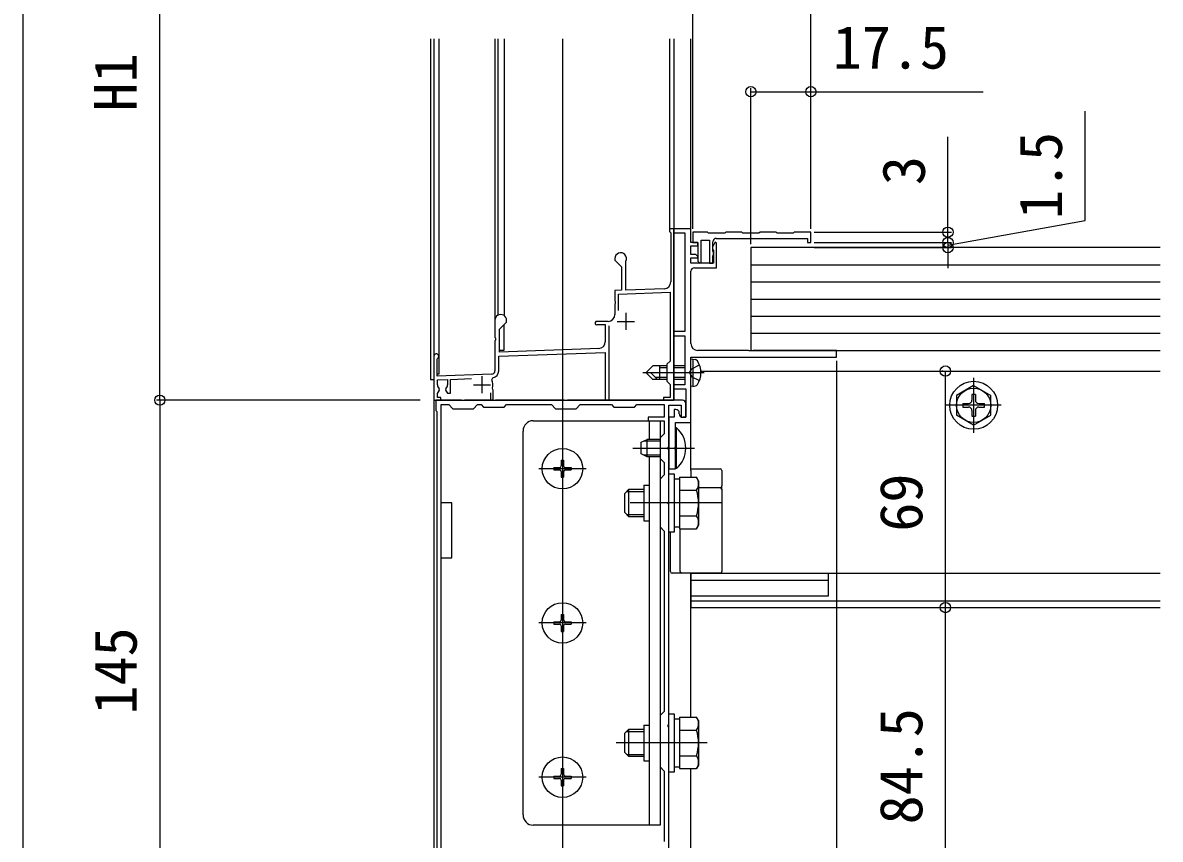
# Model space of a CAD drawing. Units: millimetres, scale not verified. Extents: x -875 to 875, y -1300 to 1294.
# Drawn here: x -671.9 to -339.9, y -348.4 to -110.2 of the extents above; entities that cross this region are included whole.
import ezdxf
from ezdxf.enums import TextEntityAlignment as Align

# ---------------------------------------------------------------- set-up
doc = ezdxf.new("R2010")
doc.units = ezdxf.units.MM
doc.header["$LTSCALE"] = 8
for name, color, linetype in [('0-3_YKK_11', 7, 'Continuous'), ('0-4_YKK_12', 2, 'Continuous'), ('0-5_YKK_13', 4, 'Continuous'), ('0-6_YKK_D', 6, 'Continuous')]:
    doc.layers.add(name, color=color, linetype=linetype)
doc.styles.add('ＭＳ ゴシック', font='')
doc.styles.get('ＭＳ ゴシック').set_extended_font_data('MS Gothic')

msp = doc.modelspace()

# ---------------------------------------------------------------- linework, layer by layer
at = {"layer": '0-3_YKK_11'}
for p, q in [((-476.9, -203.8), (-476.9, -182.7)), ((-495.9, -194.8), (-495.9, -199.8)), ((-501.1, -197.3), (-504.4, -197.3)), ((-498.4, -197.3), (-493.4, -197.3)), ((-537.9, -213.3), (-537.9, -218.3)), ((-535.043, -214.358), (-534.752, -213.784)), ((-540.4, -215.8), (-535.4, -215.8)), ((-480.3, -224.3), (-480.3, -224))]:
    msp.add_line(p, q, dxfattribs=at)
for points in [[(-498, -194.127), (-498, -189.362), (-483, -188.838), (-483, -208.9), (-483.9, -209.8), (-483.9, -214.8), (-483, -215.7), (-483, -219.5), (-484.9, -219.5), (-484.9, -220.3), (-481.9, -220.3), (-481.9, -170.3), (-483.2, -170.3), (-483.2, -171.1), (-483, -171.3), (-482.8, -171.5), (-482.8, -185.799)], [(-475.9, -181.7), (-469.4, -181.7), (-469.4, -174.37), (-469.845, -174.251), (-470.6, -175.559), (-470.6, -176.1), (-470.42, -176.375), (-470.3, -176.558), (-470.3, -180.3), (-476.9, -180.3), (-476.9, -178.8), (-475.024, -178.8), (-474.864, -178.412), (-475.476, -177.8), (-476.9, -177.8), (-476.9, -175.3), (-474.9, -175.3), (-474.9, -174.3), (-476.9, -174.3), (-476.9, -170.3), (-481.9, -170.3), (-481.9, -171.5), (-478.7, -171.5), (-478.7, -200.3), (-481.9, -200.3), (-481.9, -201.5), (-478.7, -201.5), (-478.7, -215.8), (-481.9, -215.8), (-481.9, -217), (-478.4, -217), (-478.4, -225.3), (-479.3, -225.3)], [(-469.5, -173.1), (-442.9, -173.1), (-442.9, -174.3), (-441.9, -174.3), (-441.9, -171.3), (-446.75, -171.3), (-447.05, -171.6), (-451.75, -171.6), (-452.05, -171.3), (-456.75, -171.3), (-457.05, -171.6), (-461.75, -171.6), (-462.05, -171.3), (-466.75, -171.3), (-467.05, -171.6), (-471.75, -171.6), (-472.05, -171.3), (-476.4, -171.3), (-476.4, -174.3), (-474.9, -174.3), (-474.9, -179.724), (-474.27, -180.354), (-473.9, -180.2), (-473.9, -173.6), (-471.5, -173.6), (-471.5, -180.3), (-470.5, -180.3), (-470.5, -178.146), (-470.3, -177.8), (-470.3, -177.2), (-470.42, -176.96), (-470.5, -176.8), (-470.5, -174.1)], [(-499.1, -179), (-499.1, -179.5), (-497.2, -181.4), (-497.2, -188.234), (-499.1, -188.3), (-499.1, -191.342), (-498.98, -191.525), (-498.98, -192.075), (-499.1, -192.258), (-499.1, -195.3)], [(-484.73, -187.798), (-495.9, -188.188), (-495.9, -179.872), (-495.87, -179.741)], [(-534.1, -197), (-534.1, -202.042), (-533.98, -202.225), (-533.98, -202.775), (-534.1, -202.958), (-534.1, -211.713)], [(-533, -211.713), (-533, -207.462), (-501.9, -206.376), (-501.9, -220.3), (-500.8, -220.3), (-500.8, -198.647)], [(-503.83, -205.243), (-532.8, -206.255), (-532.8, -199.6), (-530.7, -197.5), (-530.7, -197)], [(-504.158, -198.237), (-504.013, -198.2), (-501.9, -198.2), (-501.9, -203.244)], [(-476.9, -207.8), (-434.4, -207.8), (-434.4, -205.8), (-458.729, -205.8), (-458.921, -205.943), (-459.879, -205.943), (-460.071, -205.8), (-474.9, -205.8)], [(-551.9, -207.5), (-551.9, -220.3), (-549.9, -220.3), (-549.9, -219.5), (-550.9, -219.5), (-550.9, -218.398), (-550.287, -217.337), (-550.356, -216.956)], [(-535.065, -212.712), (-551, -213.269), (-551, -208.366), (-550.85, -208.106)], [(-481.3, -223), (-481.8, -223), (-481.8, -225.3), (-483.4, -225.3), (-483.4, -240.3), (-481.4, -240.3), (-481.4, -234.758), (-481.52, -234.575), (-481.52, -234.025), (-481.4, -233.842), (-481.4, -226.8), (-476.9, -226.8), (-476.9, -212.758), (-477.02, -212.575), (-477.02, -212.025), (-476.9, -211.842), (-476.9, -207.8)], [(-550.9, -215.8), (-550.9, -214.366), (-547.9, -214.261), (-547.9, -215.8)], [(-548.444, -216.956), (-548.513, -217.337), (-547.957, -218.3), (-547.1, -218.3), (-547.1, -214.233), (-540.916, -214.017)], [(-535.4, -218.2), (-535.4, -220.3), (-534.6, -220.3), (-534.6, -217.4), (-534.738, -217.148), (-534.861, -216.801)], [(-479.4, -220.3), (-512.942, -220.3), (-513.125, -220.42), (-513.675, -220.42), (-513.858, -220.3), (-533.942, -220.3), (-534.125, -220.42), (-534.675, -220.42), (-534.858, -220.3), (-542.942, -220.3), (-543.125, -220.42), (-543.675, -220.42), (-543.858, -220.3), (-551.4, -220.3), (-551.4, -223.3), (-551.1, -223.6)], [(-549.8, -358.157), (-549.8, -221.6), (-547.6, -221.6), (-546.4, -222.8), (-540.4, -222.8), (-539.2, -221.6), (-538.1, -221.6), (-537.4, -222.3), (-531.4, -222.3), (-530.7, -221.6), (-517.6, -221.6), (-516.4, -222.8), (-510.4, -222.8), (-509.2, -221.6), (-500.1, -221.6), (-499.4, -222.3), (-493.4, -222.3), (-492.7, -221.6), (-484.7, -221.6), (-484.7, -225.3), (-489.4, -225.3), (-489.4, -226.3), (-484.7, -226.3), (-484.7, -230.1), (-485.9, -231.3), (-485.9, -237.3), (-484.7, -238.5), (-484.7, -242.1), (-485.9, -243.3), (-485.9, -257.3), (-484.7, -258.5), (-484.7, -311.1), (-485.9, -312.3), (-485.9, -327.3), (-484.7, -328.5), (-484.7, -349.1)], [(-483.4, -352.842), (-483.4, -315.758), (-483.52, -315.575), (-483.52, -315.025), (-483.4, -314.842), (-483.4, -250.758), (-483.52, -250.575), (-483.52, -250.025), (-483.4, -249.842), (-483.4, -234.758), (-483.52, -234.575), (-483.52, -234.025), (-483.4, -233.842), (-483.4, -221.8), (-479.8, -221.8), (-479.8, -225.3), (-478.4, -225.3), (-478.4, -221.3)], [(-551.1, -223.6), (-551.1, -357), (-551.4, -357.3), (-551.4, -365.3), (-549.9, -365.3), (-549.9, -360.4), (-549.532, -360.246), (-544.4, -365.3), (-518.9, -365.3), (-518.9, -364.3)]]:
    msp.add_lwpolyline(points, dxfattribs=at)
for centre, radius, start, end in [((-469.5, -174.1), 1, 90.00001, 179.99999), ((-497.4, -179), 1.7, 334.15808, 179.99998), ((-475.9, -182.7), 1, 90.00001, 179.99999), ((-484.8, -185.799), 2, 272, 0.00001), ((-532.4, -197), 1.7, 359.99999, 180.00001), ((-501.1, -195.3), 2, 270.00001, 359.99999), ((-504.4, -197.8), 0.5, 89.99998, 298.95499), ((-503.9, -203.244), 2, 271.99998, 360), ((-474.9, -203.8), 2, 180.00001, 269.99999), ((-551.2, -207.5), 0.7, 300, 179.99999), ((-535.1, -211.713), 1, 271.99998, 360), ((-535.1, -211.713), 2.1, 279.53202, 359.99999), ((-537.9, -215.8), 3.2, 341.76572, 26.77568), ((-549.4, -215.8), 1.5, 180.00002, 230.40593), ((-549.4, -215.8), 1.5, 309.59407, 359.99998), ((-479.4, -221.3), 1, 0.00001, 89.99999), ((-481.3, -224), 1, 0.00001, 89.99999), ((-479.3, -224.3), 1, 180.00001, 269.99999)]:
    msp.add_arc(centre, radius, start, end, dxfattribs=at)
at = {"layer": '0-4_YKK_12'}
for p, q in [((-552.9, -114.921), (-552.9, -214.3)), ((-550.5, -114.921), (-550.5, -212.7)), ((-534.1, -114.921), (-534.1, -197)), ((-533.3, -114.921), (-533.3, -195.558)), ((-531.4, -114.921), (-531.4, -195.625)), ((-514.4, -114.921), (-514.4, -370.005)), ((-483.2, -114.921), (-483.2, -170.3)), ((-481.9, -114.921), (-481.9, -220.302)), ((-476.9, -174), (-476.9, -114.921)), ((-481.9, -170.3), (-483.2, -170.3)), ((-476.9, -240.3), (-476.9, -208.1)), ((-474.019, -211.8), (-339.95, -211.8)), ((-552.9, -214.3), (-551.9, -214.3)), ((-550.5, -212.7), (-551, -212.7)), ((-551.9, -220.302), (-481.9, -220.302)), ((-476.9, -270.8), (-339.95, -270.8)), ((-476.9, -270.8), (-476.9, -280.8)), ((-476.9, -312.794), (-476.9, -270.8)), ((-436.9, -270.8), (-436.9, -277.5)), ((-476.9, -272.8), (-436.888, -272.8)), ((-436.9, -277.5), (-476.9, -277.5)), ((-476.9, -278.8), (-339.95, -278.8)), ((-476.9, -280.8), (-339.95, -280.8))]:
    msp.add_line(p, q, dxfattribs=at)
for points in [[(-551.9, -114.921), (-551.9, -365.3), (-476.9, -365.3), (-476.9, -327.806)], [(-532.75, -205.7), (-531.4, -205.7), (-531.4, -198.2)], [(-549.8, -266.3), (-546.7, -266.3), (-546.7, -250.3), (-549.8, -250.3)]]:
    msp.add_lwpolyline(points, dxfattribs=at)
at = {"layer": '0-5_YKK_13'}
for p, q in [((-339.95, -175.8), (-459.4, -175.8)), ((-459.4, -175.8), (-459.4, -205.8)), ((-459.4, -180.8), (-339.95, -180.8)), ((-459.4, -185.8), (-339.95, -185.8)), ((-459.4, -190.8), (-339.95, -190.8)), ((-459.4, -195.8), (-339.95, -195.8)), ((-459.4, -200.8), (-339.95, -200.8)), ((-459.4, -205.8), (-339.95, -205.8)), ((-476.4, -208.3), (-476.9, -208.388)), ((-476.4, -208.3), (-475.598, -208.441)), ((-473, -212.3), (-490.9, -212.3)), ((-486.636, -214.3), (-488.636, -212.3)), ((-486, -214.3), (-486, -210.3)), ((-483.9, -210.9), (-486, -210.9)), ((-478.7, -210.3), (-481.9, -210.3)), ((-478.7, -210.9), (-481.9, -210.9)), ((-483.9, -213.7), (-487.236, -213.7)), ((-478.7, -213.7), (-481.9, -213.7)), ((-478.7, -214.3), (-481.9, -214.3)), ((-394.4, -213.8), (-394.4, -229.8)), ((-476.4, -216.3), (-475.598, -216.159)), ((-394.4, -216.05), (-399.4, -218.937)), ((-399.4, -218.937), (-399.4, -224.663)), ((-394.9, -218.65), (-394.9, -220.3)), ((-393.9, -218.65), (-394.9, -218.65)), ((-394.4, -216.05), (-389.4, -218.937)), ((-393.9, -218.65), (-393.9, -220.3)), ((-389.4, -224.663), (-389.4, -218.937)), ((-386.4, -221.8), (-402.4, -221.8)), ((-397.55, -221.3), (-395.9, -221.3)), ((-397.55, -221.3), (-397.55, -222.3)), ((-397.55, -222.3), (-395.9, -222.3)), ((-392.9, -221.3), (-391.25, -221.3)), ((-392.9, -222.3), (-391.25, -222.3)), ((-391.25, -222.3), (-391.25, -221.3)), ((-394.4, -227.55), (-399.4, -224.663)), ((-394.9, -223.3), (-394.9, -224.95)), ((-394.9, -224.95), (-393.9, -224.95)), ((-394.4, -227.55), (-389.4, -224.663)), ((-393.9, -223.3), (-393.9, -224.95)), ((-522.9, -226.3), (-485.9, -226.3)), ((-489.1, -226.3), (-489.1, -231.8)), ((-485.9, -226.3), (-485.9, -231.8)), ((-481.4, -228.4), (-481.4, -240.2)), ((-481.152, -228.4), (-481.4, -228.4)), ((-481.152, -240.2), (-481.152, -228.4)), ((-525.9, -341.3), (-525.9, -229.3)), ((-491.4, -232.6), (-489.7, -231.8)), ((-485.9, -232.233), (-490.62, -232.233)), ((-485.9, -231.8), (-489.7, -231.8)), ((-489.7, -236.8), (-489.7, -231.8)), ((-514.4, -233.4), (-514.4, -247.2)), ((-493.9, -234.3), (-475.901, -234.3)), ((-491.4, -236), (-491.4, -232.6)), ((-514.75, -237.8), (-514.05, -237.8)), ((-514.75, -237.8), (-514.75, -239.45)), ((-514.05, -237.8), (-514.05, -239.45)), ((-489.7, -236.8), (-491.4, -236)), ((-485.9, -236.367), (-490.62, -236.367)), ((-485.9, -236.8), (-489.7, -236.8)), ((-489.1, -236.8), (-489.1, -344.3)), ((-485.9, -236.8), (-485.9, -344.3)), ((-507.5, -240.3), (-521.3, -240.3)), ((-516.9, -239.95), (-516.9, -240.65)), ((-516.9, -239.95), (-515.25, -239.95)), ((-516.9, -240.65), (-515.25, -240.65)), ((-514.75, -241.15), (-514.75, -242.8)), ((-514.05, -241.15), (-514.05, -242.8)), ((-513.55, -239.95), (-511.9, -239.95)), ((-513.55, -240.65), (-511.9, -240.65)), ((-511.9, -239.95), (-511.9, -240.65)), ((-481.152, -240.2), (-481.4, -240.2)), ((-476.9, -240.3), (-468.4, -240.3)), ((-476.9, -240.8), (-476.9, -240.3)), ((-476.9, -240.8), (-476.9, -242.794)), ((-467.9, -240.8), (-467.9, -245.3)), ((-514.75, -242.8), (-514.05, -242.8)), ((-490.7, -245.1), (-490.7, -255.5)), ((-490.7, -245.1), (-489.1, -245.1)), ((-481.8, -243.25), (-480.2, -243.25)), ((-480.2, -242.794), (-480.2, -257.806)), ((-480.2, -242.794), (-475.281, -242.794)), ((-474.7, -243.8), (-475.281, -242.794)), ((-474.7, -243.8), (-474.7, -256.8)), ((-467.9, -246.3), (-467.9, -245.3)), ((-496.2, -247.5), (-495, -246.3)), ((-496.2, -253.1), (-496.2, -247.5)), ((-495.648, -246.948), (-490.7, -246.948)), ((-495, -246.3), (-490.7, -246.3)), ((-495, -254.3), (-495, -246.3)), ((-480.2, -246.3), (-480.2, -254.3)), ((-480.2, -246.547), (-475.281, -246.547)), ((-474.7, -245.8), (-468.4, -245.8)), ((-467.9, -246.3), (-467.9, -270.3)), ((-468.1, -250.3), (-494.6, -250.3)), ((-496.2, -253.1), (-495, -254.3)), ((-495.648, -253.652), (-490.7, -253.652)), ((-490.7, -254.3), (-495, -254.3)), ((-490.7, -255.5), (-489.1, -255.5)), ((-480.2, -254.053), (-475.281, -254.053)), ((-482.9, -270.3), (-482.9, -258.8)), ((-480.2, -257.35), (-481.8, -257.35)), ((-480.2, -257.806), (-475.281, -257.806)), ((-480.046, -270.3), (-480.046, -257.806)), ((-474.7, -256.8), (-475.281, -257.806)), ((-479.693, -270.8), (-482.4, -270.8)), ((-468.4, -270.8), (-479.693, -270.8)), ((-467.9, -270.8), (-467.9, -270.3)), ((-514.4, -278.4), (-514.4, -292.2)), ((-476.9, -276.3), (-476.9, -275.8)), ((-507.5, -285.3), (-521.3, -285.3)), ((-516.9, -284.95), (-516.9, -285.65)), ((-516.9, -284.95), (-515.25, -284.95)), ((-514.75, -282.8), (-514.05, -282.8)), ((-514.75, -282.8), (-514.75, -284.45)), ((-514.05, -282.8), (-514.05, -284.45)), ((-513.55, -284.95), (-511.9, -284.95)), ((-511.9, -284.95), (-511.9, -285.65)), ((-516.9, -285.65), (-515.25, -285.65)), ((-514.75, -286.15), (-514.75, -287.8)), ((-514.75, -287.8), (-514.05, -287.8)), ((-514.05, -286.15), (-514.05, -287.8)), ((-513.55, -285.65), (-511.9, -285.65)), ((-490.7, -315.1), (-490.7, -325.5)), ((-490.7, -315.1), (-489.1, -315.1)), ((-481.8, -313.25), (-480.2, -313.25)), ((-480.2, -312.794), (-480.2, -327.806)), ((-480.2, -312.794), (-475.281, -312.794)), ((-474.7, -313.8), (-475.281, -312.794)), ((-474.7, -313.8), (-474.7, -326.8)), ((-496.2, -317.5), (-495, -316.3)), ((-496.2, -323.1), (-496.2, -317.5)), ((-495.648, -316.948), (-490.7, -316.948)), ((-495, -316.3), (-490.7, -316.3)), ((-495, -324.3), (-495, -316.3)), ((-480.2, -316.3), (-480.2, -324.3)), ((-480.2, -316.547), (-475.281, -316.547)), ((-472.2, -320.3), (-498.7, -320.3)), ((-514.4, -323.4), (-514.4, -337.2)), ((-496.2, -323.1), (-495, -324.3)), ((-495.648, -323.652), (-490.7, -323.652)), ((-490.7, -324.3), (-495, -324.3)), ((-480.2, -324.053), (-475.281, -324.053)), ((-514.75, -327.8), (-514.05, -327.8)), ((-514.75, -327.8), (-514.75, -329.45)), ((-514.05, -327.8), (-514.05, -329.45)), ((-490.7, -325.5), (-489.1, -325.5)), ((-480.2, -327.35), (-481.8, -327.35)), ((-480.2, -327.806), (-475.281, -327.806)), ((-474.7, -326.8), (-475.281, -327.806)), ((-507.5, -330.3), (-521.3, -330.3)), ((-516.9, -329.95), (-516.9, -330.65)), ((-516.9, -329.95), (-515.25, -329.95)), ((-516.9, -330.65), (-515.25, -330.65)), ((-514.75, -331.15), (-514.75, -332.8)), ((-514.05, -331.15), (-514.05, -332.8)), ((-513.55, -329.95), (-511.9, -329.95)), ((-513.55, -330.65), (-511.9, -330.65)), ((-511.9, -329.95), (-511.9, -330.65)), ((-514.75, -332.8), (-514.05, -332.8)), ((-485.9, -344.3), (-522.9, -344.3))]:
    msp.add_line(p, q, dxfattribs=at)
for points in [[(-476.4, -208.3), (-476.4, -216.3), (-476.9, -216.212), (-476.9, -208.388)], [(-483.9, -210.3), (-488.05, -210.3), (-489.9, -212.15)], [(-483.9, -214.3), (-488.05, -214.3), (-489.9, -212.45), (-489.9, -212.15)], [(-477.284, -212.3), (-476.653, -211.113), (-474.421, -210)], [(-477.284, -212.3), (-476.653, -213.487), (-474.421, -214.6)]]:
    msp.add_lwpolyline(points, dxfattribs=at)
for points in [[(-483.4, -258.8), (-483.4, -241.8), (-481.8, -241.8), (-481.8, -258.8)], [(-483.4, -328.8), (-483.4, -311.8), (-481.8, -311.8), (-481.8, -328.8)]]:
    msp.add_lwpolyline(points, close=True, dxfattribs=at)
for centre, radius in [((-394.4, -221.8), 7), ((-394.4, -221.8), 5), ((-514.4, -240.3), 5.9), ((-514.4, -285.3), 5.9), ((-514.4, -330.3), 5.9)]:
    msp.add_circle(centre, radius, dxfattribs=at)
for centre, radius, start, end in [((-475.754, -209.328), 0.9, 32.05588, 80), ((-480.5, -212.3), 6.5, 327.94412, 32.05588), ((-475.754, -215.272), 0.9, 280, 327.94412), ((-395.9, -220.3), 1, 270, 0), ((-395.9, -223.3), 1, 0, 90), ((-392.9, -220.3), 1, 180, 270), ((-392.9, -223.3), 1, 90, 180), ((-522.9, -229.3), 3, 90, 180), ((-486.1, -234.3), 7.7, 309.98312, 50.01688), ((-515.25, -239.45), 0.5, 270, 0), ((-515.25, -241.15), 0.5, 0, 90), ((-513.55, -239.45), 0.5, 180, 270), ((-513.55, -241.15), 0.5, 90, 180), ((-468.4, -240.8), 0.5, 0, 90), ((-478.023, -244.671), 3.323, 325.61575, 34.38425), ((-487.12, -250.3), 12.419, 342.41205, 17.58795), ((-468.4, -246.3), 0.5, 0, 90), ((-478.023, -255.929), 3.323, 325.61575, 34.38425), ((-482.4, -270.3), 0.5, 180, 270), ((-479.605, -270.362), 0.446, 171.95055, 258.57821), ((-468.4, -270.3), 0.5, 270, 0), ((-515.25, -284.45), 0.5, 270, 0), ((-513.55, -284.45), 0.5, 180, 270), ((-515.25, -286.15), 0.5, 0, 90), ((-513.55, -286.15), 0.5, 90, 180), ((-478.023, -314.671), 3.323, 325.61575, 34.38425), ((-487.12, -320.3), 12.419, 342.41205, 17.58795), ((-478.023, -325.929), 3.323, 325.61575, 34.38425), ((-515.25, -329.45), 0.5, 270, 0), ((-515.25, -331.15), 0.5, 0, 90), ((-513.55, -329.45), 0.5, 180, 270), ((-513.55, -331.15), 0.5, 90, 180), ((-522.9, -341.3), 3, 180, 270)]:
    msp.add_arc(centre, radius, start, end, dxfattribs=at)
at = {"layer": '0-6_YKK_D'}
for p, q in [((-671.9, 1.458), (-671.9, -558.3)), ((-631.9, -220.3), (-631.9, -26.542)), ((-476.4, -170.3), (-476.4, -89.3)), ((-441.9, -170.3), (-441.9, -89.3)), ((-459.4, -174.8), (-459.4, -129.3)), ((-441.9, -170.3), (-441.9, -129.3)), ((-401.9, -171.3), (-401.9, -143.448)), ((-401.9, -174.3), (-401.9, -168.3)), ((-440.9, -171.3), (-400.9, -171.3)), ((-401.9, -174.3), (-401.9, -171.3)), ((-440.9, -174.3), (-400.9, -174.3)), ((-440.9, -174.3), (-400.9, -174.3)), ((-440.9, -175.8), (-400.9, -175.8)), ((-401.9, -174.3), (-401.9, -180.3)), ((-401.9, -174.3), (-401.9, -175.8)), ((-401.9, -174.3), (-401.9, -175.8)), ((-401.9, -175.8), (-401.9, -181.8)), ((-434.4, -208.8), (-434.4, -449.3)), ((-403.373, -211.8), (-403.651, -211.8)), ((-402.651, -280.8), (-402.651, -211.8)), ((-555.9, -220.3), (-632.9, -220.3)), ((-555.9, -220.3), (-632.9, -220.3)), ((-631.9, -220.3), (-631.9, -365.3)), ((-475.9, -280.8), (-401.651, -280.8)), ((-475.9, -280.8), (-401.651, -280.8)), ((-402.651, -365.3), (-402.651, -280.8))]:
    msp.add_line(p, q, dxfattribs=at)
for points in [[(-459.4, -130.3), (-441.9, -130.3), (-391.65, -130.3)], [(-401.9, -175.05), (-361.9, -167.858), (-361.9, -135.971)]]:
    msp.add_lwpolyline(points, dxfattribs=at)
for centre in [(-459.4, -130.3), (-441.9, -130.3), (-401.9, -171.3), (-401.9, -174.3), (-401.9, -174.3), (-401.9, -175.8), (-402.651, -211.8), (-631.9, -220.3), (-631.9, -220.3), (-402.651, -280.8), (-402.651, -280.8)]:
    msp.add_circle(centre, 1.5, dxfattribs=at)

# ---------------------------------------------------------------- texts
at = {"layer": '0-6_YKK_D', "style": 'ＭＳ ゴシック'}
msp.add_text('17.5', height=12.46, dxfattribs=at).set_placement((-435.508, -127.3), align=Align.BOTTOM_LEFT)
for s, p in [('H1', (-634.9, -136.074)), ('1.5', (-364.9, -167.466)), ('3', (-404.9, -157.556)), ('69', (-405.651, -258.664)), ('145', (-634.9, -312.022)), ('84.5', (-405.651, -344.059))]:
    msp.add_text(s, height=12.46, rotation=90, dxfattribs=at).set_placement(p, align=Align.BOTTOM_LEFT)

doc.saveas('drawing.dxf')
